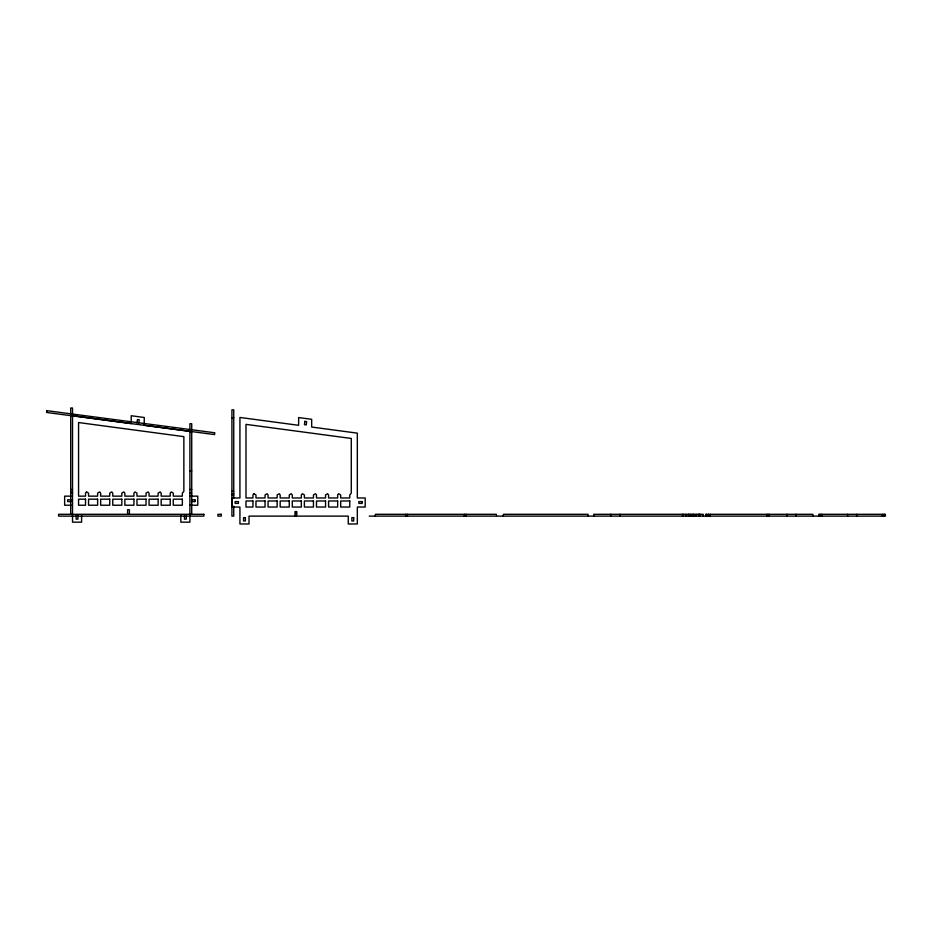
<?xml version="1.0" encoding="UTF-8"?>
<svg xmlns="http://www.w3.org/2000/svg" width="932" height="932" viewBox="0 0 932 932"><rect width="100%" height="100%" fill="white"/><g stroke="black" fill="none" stroke-linecap="round" stroke-linejoin="round"><path stroke-width="1.4" d="M130.969 423.582L131.214 421.777M137.016 422.86L137.458 419.563L139.264 419.796L138.821 423.093M70.704 415.882L72.521 415.882M231.928 417.699L233.746 417.699M189.907 431.574L191.724 431.574L191.724 514.301M189.907 470.905L191.724 470.905M70.704 489.498L72.521 489.498M189.907 489.498L191.724 489.498M231.928 491.304L233.746 491.304M70.704 491.91L72.521 491.91M70.704 493.121L72.521 493.121M189.907 493.121L191.724 493.121M231.928 493.727L233.746 493.727M231.928 494.939L233.746 494.939M71.205 496.15L64.646 496.15L64.646 505.226L71.205 505.226M189.907 496.15L197.77 496.15L197.77 505.226L189.907 505.226M191.421 499.785L195.056 499.785L195.056 501.591L191.421 501.591M369.247 516.118L496.383 516.118L496.383 514.301L375.363 514.301L375.363 516.118M497.222 516.118L885.4 516.118L885.4 514.301L818.844 514.301L818.844 516.118M884.386 514.301L884.386 516.118M882.371 514.301L882.371 516.118M856.659 514.301L856.659 516.118M847.584 514.301L847.584 516.118M821.861 514.301L821.861 516.118M819.845 514.301L819.845 516.118M812.914 516.118L812.914 514.301L705.664 514.301L705.664 516.118M795.963 514.301L795.963 516.118M786.888 514.301L786.888 516.118M769.04 514.301L769.04 516.118M767.222 514.301L767.222 516.118M710.335 514.301L710.335 516.118M708.518 514.301L708.518 516.118M706.572 514.301L706.572 516.118M703.241 516.118L703.241 514.301L593.742 514.301L593.742 516.118M699.92 514.301L699.92 516.118M699.443 514.301L699.443 516.118M698.534 514.301L698.534 516.118M696.122 514.301L696.122 516.118M693.699 514.301L693.699 516.118M692.791 514.301L692.791 516.118M690.845 514.301L690.845 516.118M689.156 514.301L689.156 516.118M688.422 514.301L688.422 516.118M685.836 514.301L685.836 516.118M683.412 514.301L683.412 516.118M682.504 514.301L682.504 516.118M619.768 514.301L619.768 516.118M610.693 514.301L610.693 516.118M588.057 516.118L588.057 514.301L503.35 514.301L503.35 516.118M466.128 514.301L466.128 516.118M464.311 514.301L464.311 516.118M407.435 514.301L407.435 516.118M405.618 514.301L405.618 516.118M296.038 511.575L296.038 516.118L249.019 516.118L249.019 523.982L239.932 523.982L239.932 507.043L232.068 507.043L232.068 497.968L239.932 497.968L239.932 417.454L298.636 425.307L298.636 417.559L311.672 419.307L311.672 427.042L357.329 433.147L357.329 497.968L365.193 497.968L365.193 507.043L357.329 507.043L357.329 523.982L348.253 523.982L348.253 516.118L296.819 516.118L296.819 511.575L295.001 511.575L295.001 516.118M233.746 497.968L233.746 409.835L231.928 409.835L231.928 516.118L233.746 516.118L233.746 506.239M194.753 499.785L194.753 501.591M191.724 430.269L191.724 423.711L189.907 423.711L189.907 430.269M186.272 515.815L186.272 519.147L184.466 519.147L184.466 515.815M180.831 515.617L180.831 522.165L189.907 522.165L189.907 431.341L144.25 425.237L144.25 417.489L131.214 415.742L131.214 423.489L72.521 415.649L72.521 522.165L81.597 522.165L81.597 515.617M129.397 514.301L129.397 509.769L127.579 509.769L127.579 514.301M77.962 515.815L77.962 519.147L76.144 519.147L76.144 515.815M72.521 414.577L72.521 408.018L70.704 408.018L70.704 514.301M46.833 410.674L46.6 412.468L214.581 434.58L214.814 432.786L46.833 410.674M304.88 421.369L304.438 424.677L306.244 424.91L306.675 421.613L304.88 421.369M86.536 491.91L85.523 493.121L85.523 496.15L78.568 496.15L78.568 422.546L183.86 436.642L183.86 491.304L182.346 493.121L182.346 496.15L173.27 496.15L173.27 493.121L171.255 491.91L170.241 493.121L170.241 496.15L161.166 496.15L161.166 493.121L160.153 491.91L158.137 493.121L158.137 496.15L149.062 496.15L149.062 493.121L148.048 491.91L146.033 493.121L146.033 496.15L136.957 496.15L136.957 493.121L134.942 491.91L133.94 493.121L133.94 496.15L124.853 496.15L124.853 493.121L123.851 491.91L121.836 493.121L121.836 496.15L112.76 496.15L112.76 493.121L111.747 491.91L109.731 493.121L109.731 496.15L100.656 496.15L100.656 493.121L99.642 491.91L97.627 493.121L97.627 496.15L88.552 496.15L88.552 493.121L86.536 491.91M253.958 493.727L252.945 494.939L252.945 497.968L245.99 497.968L245.99 424.363L351.271 438.459L351.271 493.121L349.768 494.939L349.768 497.968L340.693 497.968L340.693 494.939L338.666 493.727L337.664 494.939L337.664 497.968L328.588 497.968L328.588 494.939L327.575 493.727L325.559 494.939L325.559 497.968L316.484 497.968L316.484 494.939L315.47 493.727L313.455 494.939L313.455 497.968L304.38 497.968L304.38 494.939L302.364 493.727L301.351 494.939L301.351 497.968L292.275 497.968L292.275 494.939L291.273 493.727L289.258 494.939L289.258 497.968L280.171 497.968L280.171 494.939L279.169 493.727L277.154 494.939L277.154 497.968L268.078 497.968L268.078 494.939L267.065 493.727L265.049 494.939L265.049 497.968L255.974 497.968L255.974 494.939L253.958 493.727M85.523 499.179L78.568 499.179L78.568 505.226L85.523 505.226L85.523 499.179M97.627 499.179L88.552 499.179L88.552 505.226L97.627 505.226L97.627 499.179M109.731 499.179L100.656 499.179L100.656 505.226L109.731 505.226L109.731 499.179M121.836 499.179L112.76 499.179L112.76 505.226L121.836 505.226L121.836 499.179M133.94 499.179L124.853 499.179L124.853 505.226L133.94 505.226L133.94 499.179M146.033 499.179L136.957 499.179L136.957 505.226L146.033 505.226L146.033 499.179M158.137 499.179L149.062 499.179L149.062 505.226L158.137 505.226L158.137 499.179M170.241 499.179L161.166 499.179L161.166 505.226L170.241 505.226L170.241 499.179M182.346 499.179L173.27 499.179L173.27 505.226L182.346 505.226L182.346 499.179M71.007 499.785L67.675 499.785L67.675 501.591L71.007 501.591L71.007 499.785M252.945 500.985L245.99 500.985L245.99 507.043L252.945 507.043L252.945 500.985M265.049 500.985L255.974 500.985L255.974 507.043L265.049 507.043L265.049 500.985M277.154 500.985L268.078 500.985L268.078 507.043L277.154 507.043L277.154 500.985M289.258 500.985L280.171 500.985L280.171 507.043L289.258 507.043L289.258 500.985M301.351 500.985L292.275 500.985L292.275 507.043L301.351 507.043L301.351 500.985M313.455 500.985L304.38 500.985L304.38 507.043L313.455 507.043L313.455 500.985M325.559 500.985L316.484 500.985L316.484 507.043L325.559 507.043L325.559 500.985M337.664 500.985L328.588 500.985L328.588 507.043L337.664 507.043L337.664 500.985M349.768 500.985L340.693 500.985L340.693 507.043L349.768 507.043L349.768 500.985M238.429 501.591L235.097 501.591L235.097 503.408L238.429 503.408L238.429 501.591M362.164 501.591L358.843 501.591L358.843 503.408L362.164 503.408L362.164 501.591M203.828 514.301L58.599 514.301L58.599 516.118L203.828 516.118L203.828 514.301M221.234 514.301L217.902 514.301L217.902 516.118L221.234 516.118L221.234 514.301M245.384 517.633L243.567 517.633L243.567 520.953L245.384 520.953L245.384 517.633M353.694 517.633L351.877 517.633L351.877 520.953L353.694 520.953L353.694 517.633"/></g></svg>
